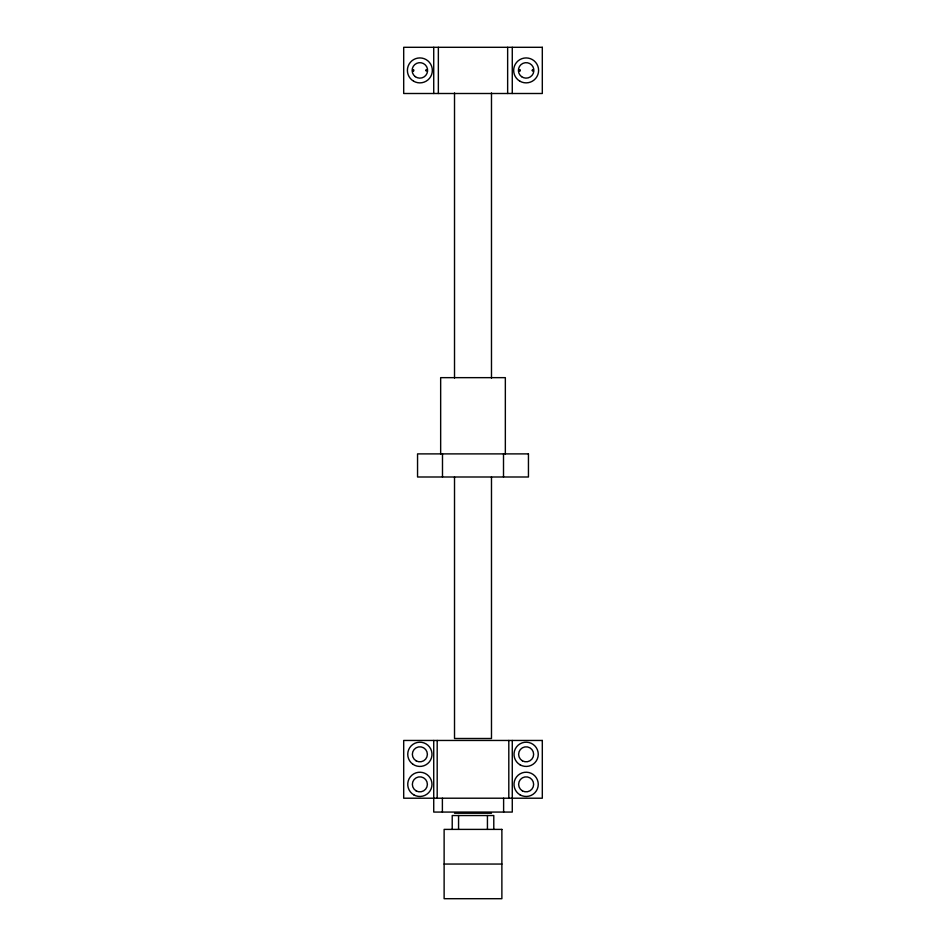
<?xml version="1.0" encoding="UTF-8"?>
<svg xmlns="http://www.w3.org/2000/svg" width="946" height="946" viewBox="0 0 946 946"><rect width="100%" height="100%" fill="white"/><g stroke="black" fill="none" stroke-linecap="round" stroke-linejoin="round"><path stroke-width="1.42" d="M454.518 813.229L491.482 813.229M444.123 864.053L501.877 864.053M512.271 47.3L512.271 93.5M512.271 740.458L512.271 812.07L433.729 812.07L433.729 740.458M508.806 740.458L508.806 798.211M507.647 47.3L507.647 93.5M505.341 453.891L505.341 377.655L440.659 377.655L440.659 453.891M503.509 453.891L503.509 476.997M503.615 798.211L503.615 812.07M493.788 829.394L493.788 815.535L452.212 815.535L452.212 829.394M491.482 92.933L491.482 378.045M491.482 477.021L491.482 738.495L454.518 738.495L454.518 477.021M487.438 815.535L487.438 829.394M458.562 815.535L458.562 829.394M454.518 92.933L454.518 378.045M442.492 453.891L442.492 476.997M442.385 798.211L442.385 812.07M438.353 47.3L438.353 93.5M437.194 740.458L437.194 798.211M433.729 47.3L433.729 93.5M413.544 69.732L413.544 71.068L413.544 69.732M426.197 70.406L426.185 71.068L426.185 69.732L426.197 70.406M519.815 69.732L519.815 71.068L519.815 69.732M532.468 70.406L532.456 71.068L532.456 69.732L532.468 70.406M542.306 47.3L403.694 47.3L403.694 93.5L542.306 93.5L542.306 47.3M528.447 453.891L417.553 453.891L417.553 476.997L528.447 476.997L528.447 453.891M542.306 740.458L403.694 740.458L403.694 798.211L542.306 798.211L542.306 740.458M501.877 829.394L444.123 829.394L444.123 898.7L501.877 898.7L501.877 829.394M520.064 794.853A12.132 12.132 0 0 0 538.262 784.352A12.132 12.132 0 0 0 520.064 773.84A12.132 12.132 0 0 0 520.064 794.853M520.064 764.817A12.132 12.132 0 0 0 538.262 754.317A12.132 12.132 0 0 0 520.064 743.816A12.132 12.132 0 0 0 520.064 764.817M522.381 790.856A7.509 7.509 0 0 0 533.639 784.352A7.509 7.509 0 0 0 522.381 777.849A7.509 7.509 0 0 0 522.381 790.856M522.381 760.821A7.509 7.509 0 0 0 533.639 754.317A7.509 7.509 0 0 0 522.381 747.813A7.509 7.509 0 0 0 522.381 760.821M416.11 760.821A7.509 7.509 0 0 0 427.379 754.317A7.509 7.509 0 0 0 416.11 747.813A7.509 7.509 0 0 0 416.11 760.821M416.11 790.856A7.509 7.509 0 0 0 427.379 784.352A7.509 7.509 0 0 0 416.11 777.849A7.509 7.509 0 0 0 416.11 790.856M413.804 794.853A12.132 12.132 0 0 0 431.991 784.352A12.132 12.132 0 0 0 413.804 773.84A12.132 12.132 0 0 0 413.804 794.853M412.74 764.132A12.132 12.132 0 0 0 431.932 755.582A12.132 12.132 0 0 0 414.939 743.237A12.132 12.132 0 0 0 412.74 764.132M413.627 81.202A12.475 12.475 0 0 0 432.346 70.406A12.475 12.475 0 0 0 413.627 59.598A12.475 12.475 0 0 0 413.627 81.202M519.898 81.202A12.475 12.475 0 0 0 538.605 70.406A12.475 12.475 0 0 0 519.898 59.598A12.475 12.475 0 0 0 519.898 81.202M521.589 76.661A7.734 7.734 0 0 0 533.828 71.21A7.734 7.734 0 0 0 522.984 63.335A7.734 7.734 0 0 0 521.589 76.661M415.318 76.661A7.734 7.734 0 0 0 427.568 71.21A7.734 7.734 0 0 0 416.725 63.335A7.734 7.734 0 0 0 415.318 76.661"/></g></svg>
